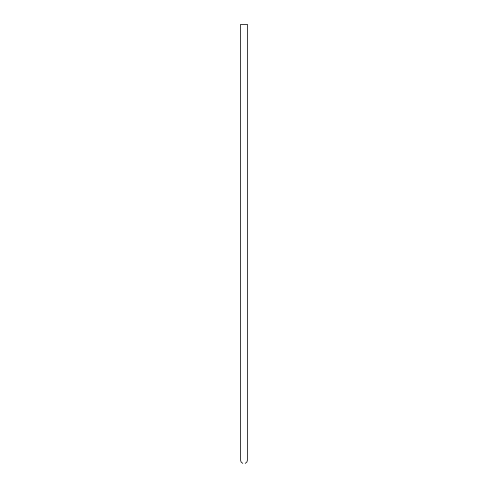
<?xml version="1.0" encoding="UTF-8"?>
<svg xmlns="http://www.w3.org/2000/svg" width="488" height="488" viewBox="0 0 488 488"><rect width="100%" height="100%" fill="white"/><g stroke="black" fill="none" stroke-linecap="round" stroke-linejoin="round"><path stroke-width="0.73" d="M245.232 463.374L246.879 462.038L247.434 460.172L247.434 24.4L240.572 24.4L240.566 460.172L241.121 462.038L242.768 463.374"/></g></svg>
